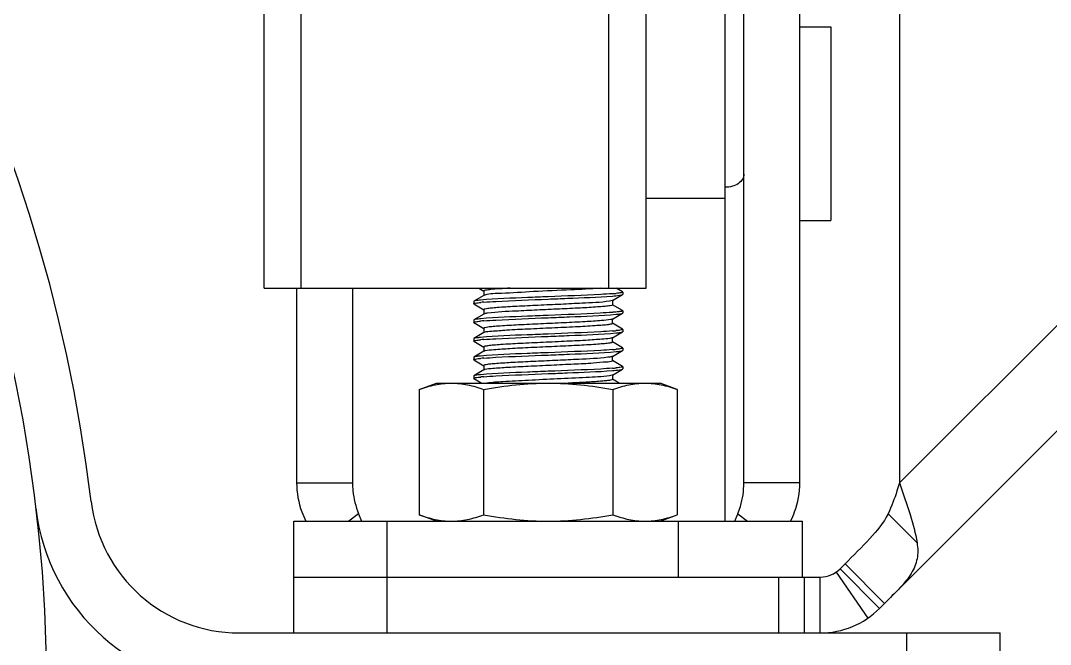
# Model space of a CAD drawing. Extents: x 1725261 to 1937680, y 860327 to 1571294.
# Drawn here: x 1828328 to 1829311, y 1235059 to 1235654 of the extents above; entities that cross this region are included whole.
import ezdxf

# ---------------------------------------------------------------- set-up
doc = ezdxf.new("R2010")
doc.units = 0
doc.header["$LTSCALE"] = 1000
doc.header["$MEASUREMENT"] = 0

msp = doc.modelspace()

# ---------------------------------------------------------------- linework, layer by layer
at = {"linetype": 'Continuous'}
for p, q in [((1828560.5, 1235398.99), (1828560.5, 1238358.6)), ((1828596.09, 1235398.99), (1828596.09, 1238358.6)), ((1828889.71, 1235398.99), (1828889.71, 1238358.6)), ((1828925.3, 1235398.99), (1828925.3, 1238358.6)), ((1829000.92, 1235176.55), (1829000.92, 1236197.1)), ((1829018.72, 1235213.07), (1829018.72, 1235747.36)), ((1829072.1, 1235213.07), (1829072.1, 1235747.36)), ((1829167.42, 1235747.36), (1829167.42, 1235213.02)), ((1829072.1, 1235648.35), (1829101.89, 1235648.35)), ((1829167.42, 1235213.02), (1829595.69, 1235641.29)), ((1829646.02, 1235590.96), (1829148.3, 1235093.24)), ((1828925.3, 1235484.88), (1829000.92, 1235484.88)), ((1829072.1, 1235463.42), (1829101.89, 1235463.42)), ((1828560.5, 1235398.99), (1828925.3, 1235398.99)), ((1828591.64, 1235398.99), (1828591.64, 1235213.07)), ((1828645.02, 1235398.99), (1828645.02, 1235213.07)), ((1828765.52, 1235398.99), (1828770.52, 1235396.1)), ((1828770.32, 1235396.32), (1828770.32, 1235391.87)), ((1828902.88, 1235395.4), (1828896.69, 1235398.99)), ((1828902.88, 1235395.4), (1828903.05, 1235395.21)), ((1828903.05, 1235395.21), (1828903.05, 1235392.98)), ((1828760.86, 1235386.51), (1828760.69, 1235386.31)), ((1828760.69, 1235386.31), (1828760.69, 1235384.09)), ((1828760.86, 1235383.89), (1828760.69, 1235384.09)), ((1828770.52, 1235392.1), (1828760.86, 1235386.51)), ((1828760.86, 1235383.89), (1828770.52, 1235378.3)), ((1828893.23, 1235387.2), (1828902.88, 1235392.79)), ((1828893.42, 1235387.42), (1828893.42, 1235382.97)), ((1828902.88, 1235392.79), (1828903.05, 1235392.98)), ((1828770.52, 1235374.3), (1828760.86, 1235368.71)), ((1828770.32, 1235378.53), (1828770.32, 1235374.08)), ((1828902.88, 1235377.61), (1828893.23, 1235383.2)), ((1828893.23, 1235369.4), (1828902.88, 1235374.99)), ((1828902.88, 1235377.61), (1828903.05, 1235377.41)), ((1828902.88, 1235374.99), (1828903.05, 1235375.19)), ((1828903.05, 1235377.41), (1828903.05, 1235375.19)), ((1828760.86, 1235368.71), (1828760.69, 1235368.52)), ((1828760.69, 1235368.52), (1828760.69, 1235366.29)), ((1828760.86, 1235366.1), (1828760.69, 1235366.29)), ((1828760.86, 1235366.1), (1828770.52, 1235360.51)), ((1828902.88, 1235359.81), (1828893.23, 1235365.4)), ((1828893.42, 1235365.18), (1828893.42, 1235369.63)), ((1828770.52, 1235356.51), (1828760.86, 1235350.92)), ((1828770.32, 1235360.73), (1828770.32, 1235356.28)), ((1828770.74, 1235356.61), (1828770.52, 1235356.51)), ((1828893.23, 1235351.61), (1828902.88, 1235357.2)), ((1828902.88, 1235359.81), (1828903.05, 1235359.62)), ((1828902.88, 1235357.2), (1828903.05, 1235357.39)), ((1828903.05, 1235359.62), (1828903.05, 1235357.39)), ((1828760.86, 1235350.92), (1828760.69, 1235350.72)), ((1828760.69, 1235350.72), (1828760.69, 1235348.5)), ((1828760.86, 1235348.3), (1828760.69, 1235348.5)), ((1828760.86, 1235348.3), (1828770.52, 1235342.71)), ((1828902.88, 1235342.02), (1828893.23, 1235347.61)), ((1828893.42, 1235347.38), (1828893.42, 1235351.83)), ((1828770.52, 1235338.71), (1828760.86, 1235333.12)), ((1828770.32, 1235342.94), (1828770.32, 1235338.49)), ((1828893.23, 1235333.81), (1828902.88, 1235339.4)), ((1828902.88, 1235342.02), (1828903.05, 1235341.82)), ((1828902.88, 1235339.4), (1828903.05, 1235339.6)), ((1828903.05, 1235341.82), (1828903.05, 1235339.6)), ((1828760.86, 1235333.12), (1828760.69, 1235332.93)), ((1828760.69, 1235332.93), (1828760.69, 1235330.7)), ((1828760.86, 1235330.51), (1828760.69, 1235330.7)), ((1828760.86, 1235330.51), (1828770.52, 1235324.92)), ((1828770.32, 1235325.14), (1828770.32, 1235320.69)), ((1828893.23, 1235333.81), (1828892.95, 1235333.69)), ((1828902.88, 1235324.22), (1828893.23, 1235329.82)), ((1828893.42, 1235329.59), (1828893.42, 1235334.04)), ((1828760.86, 1235315.33), (1828760.69, 1235315.13)), ((1828760.69, 1235315.13), (1828760.69, 1235312.91)), ((1828770.52, 1235320.92), (1828760.86, 1235315.33)), ((1828893.23, 1235316.02), (1828902.88, 1235321.61)), ((1828893.42, 1235316.24), (1828893.42, 1235311.79)), ((1828902.88, 1235324.22), (1828903.05, 1235324.03)), ((1828902.88, 1235321.61), (1828903.05, 1235321.8)), ((1828903.05, 1235324.03), (1828903.05, 1235321.8)), ((1828708.58, 1235302.22), (1828725.1, 1235308.24)), ((1828725.1, 1235308.24), (1828938.64, 1235308.24)), ((1828760.86, 1235312.71), (1828760.69, 1235312.91)), ((1828760.86, 1235312.71), (1828768.59, 1235308.24)), ((1828899.76, 1235308.24), (1828893.23, 1235312.02)), ((1828955.16, 1235302.22), (1828938.64, 1235308.24)), ((1828708.58, 1235302.22), (1828708.58, 1235182.56)), ((1828770.23, 1235302.22), (1828770.23, 1235182.56)), ((1828893.52, 1235302.22), (1828893.52, 1235182.56)), ((1828955.16, 1235302.22), (1828955.16, 1235182.56)), ((1828591.64, 1235213.07), (1828645.02, 1235213.07)), ((1829072.1, 1235213.07), (1829018.72, 1235213.07)), ((1828650.7, 1235183.64), (1828641.44, 1235176.6)), ((1828650.7, 1235183.64), (1828653.54, 1235176.55)), ((1828725.1, 1235176.55), (1828708.58, 1235182.56)), ((1828938.64, 1235176.55), (1828955.16, 1235182.56)), ((1829010.2, 1235176.55), (1829013.04, 1235183.64)), ((1829013.04, 1235183.64), (1829022.3, 1235176.6)), ((1829156.42, 1235183.59), (1829184.06, 1235155.95)), ((1828588.96, 1235176.55), (1829074.78, 1235176.55)), ((1828588.96, 1235069.78), (1828588.96, 1235176.55)), ((1828677.94, 1235123.17), (1828677.94, 1235176.55)), ((1828956.44, 1235123.17), (1828956.44, 1235176.55)), ((1829074.78, 1235123.17), (1829074.78, 1235176.55)), ((1829106.79, 1235127.86), (1829137.03, 1235083.87)), ((1829115.3, 1235135.74), (1829110.55, 1235130.99)), ((1829148.3, 1235093.24), (1829110.55, 1235130.99)), ((1829153.05, 1235097.99), (1829115.3, 1235135.74)), ((1828588.96, 1235123.17), (1829091.67, 1235123.17)), ((1828677.94, 1235069.78), (1828677.94, 1235123.17)), ((1829051.99, 1235069.78), (1829051.99, 1235123.17)), ((1829076.74, 1235069.78), (1829076.74, 1235123.17)), ((1829091.67, 1235069.78), (1829091.67, 1235123.17)), ((1828536.82, 1235069.78), (1829263.4, 1235069.78)), ((1829174.42, 1234963.01), (1829174.42, 1235069.78)), ((1829263.4, 1234963.01), (1829263.4, 1235069.78))]:
    msp.add_line(p, q, dxfattribs=at)
msp.add_line((1829101.89, 1235648.35), (1829101.89, 1235463.42))
msp.add_circle((1826901.12, 1235016.4), 1451.62, dxfattribs=at)
for centre, radius, start, end in [((1826901.12, 1235016.4), 1505.01, 6.82415, 173.17585), ((1828878.49, 1235584.48), 191.34, 274.44401, 275.50896), ((1828786.3, 1235182.35), 203.86, 94.45812, 95.31469), ((1828773, 1235385.8), 6.79, 105.09314, 106.14114), ((1828871.93, 1235647.25), 272.18, 274.42341, 274.54966), ((1828786.06, 1235167.42), 200.98, 94.45697, 95.35574), ((1828878.47, 1235549.12), 191.58, 274.44141, 275.50783), ((1828786.03, 1235149.96), 200.64, 94.45612, 95.36224), ((1828878.38, 1235532.32), 192.58, 274.44667, 275.48819), ((1828786.21, 1235130.1), 202.71, 94.45704, 95.331), ((1828773, 1235314.62), 6.79, 105.09314, 106.14114), ((1828878.49, 1235513.3), 191.34, 274.44401, 275.50896), ((1828786.3, 1235111.17), 203.86, 94.45812, 95.31469), ((1828536.82, 1235212.14), 195.74, 186.82415, 270), ((1828536.82, 1235212.14), 142.36, 186.82415, 270), ((1829091.67, 1235149.86), 26.69, 270, 315), ((1829091.67, 1235149.86), 80.08, 270, 315)]:
    msp.add_arc(centre, radius, start, end, dxfattribs=at)
for points, knots in [([(1829018.72, 1235507.83), (1829018.72, 1235506.16), (1829017.64, 1235502.58), (1829013.49, 1235498.48), (1829007.66, 1235495.85), (1829003.22, 1235495.25), (1829000.92, 1235495.25)], [0, 0, 0, 0, 0.209483, 0.444656, 0.71201, 1, 1, 1, 1]), ([(1828795.67, 1235398.99), (1828792.13, 1235398.79), (1828786.09, 1235398.34), (1828777.62, 1235397.94), (1828773.74, 1235396.99), (1828770.33, 1235396.93), (1828770.32, 1235396.32)], [0, 0, 0, 0, 0.415981, 0.731164, 0.928613, 1, 1, 1, 1]), ([(1828881.65, 1235398.99), (1828872.23, 1235398.25), (1828850.99, 1235397.15), (1828819.42, 1235395.94), (1828792.17, 1235393.99), (1828776.37, 1235393.75), (1828771.23, 1235392.36)], [0, 0, 0, 0, 0.256105, 0.576785, 0.855532, 1, 1, 1, 1]), ([(1828893.32, 1235393.71), (1828889.54, 1235393.41), (1828869.07, 1235392.17), (1828848.58, 1235391.42), (1828831.87, 1235390.76)], [0, 0, 0, 0, 0.184436, 1, 1, 1, 1]), ([(1828902.41, 1235394.83), (1828902.13, 1235394.74), (1828900.29, 1235394.35), (1828898.43, 1235394.17), (1828896.86, 1235394.02)], [0, 0, 0, 0, 0.157623, 1, 1, 1, 1]), ([(1828903.05, 1235395.21), (1828903.05, 1235395.13), (1828902.8, 1235394.94), (1828902.58, 1235394.88), (1828902.41, 1235394.83)], [0, 0, 0, 0, 0.324871, 1, 1, 1, 1]), ([(1828760.69, 1235384.09), (1828760.69, 1235384.19), (1828761.03, 1235384.39), (1828761.31, 1235384.46), (1828761.52, 1235384.52)], [0, 0, 0, 0, 0.313847, 1, 1, 1, 1]), ([(1828767.37, 1235387.55), (1828766.54, 1235387.47), (1828764.39, 1235387.17), (1828762.04, 1235387.19), (1828760.86, 1235386.51)], [0, 0, 0, 0, 0.37952, 1, 1, 1, 1]), ([(1828761.52, 1235384.52), (1828761.83, 1235384.6), (1828763.78, 1235384.98), (1828765.77, 1235385.17), (1828767.42, 1235385.33)], [0, 0, 0, 0, 0.163234, 1, 1, 1, 1]), ([(1828831.87, 1235390.76), (1828825.23, 1235390.5), (1828803.73, 1235389.58), (1828782.19, 1235388.94), (1828767.37, 1235387.55)], [0, 0, 0, 0, 0.308576, 1, 1, 1, 1]), ([(1828890.48, 1235386.54), (1828881.79, 1235385.23), (1828866.23, 1235384.71), (1828843.53, 1235383.47), (1828822.74, 1235382.57), (1828803.15, 1235381.62), (1828788.51, 1235380.82), (1828779.43, 1235380.09), (1828774.52, 1235379.67), (1828772.2, 1235379.15), (1828770.32, 1235378.89), (1828770.32, 1235378.53)], [0, 0, 0, 0, 0.218787, 0.386207, 0.566108, 0.736243, 0.875583, 0.928118, 0.966979, 0.991, 1, 1, 1, 1]), ([(1828770.46, 1235385.59), (1828774.23, 1235385.88), (1828794.69, 1235387.12), (1828815.17, 1235387.87), (1828831.87, 1235388.54)], [0, 0, 0, 0, 0.184575, 1, 1, 1, 1]), ([(1828771.11, 1235392.32), (1828770.99, 1235392.29), (1828770.79, 1235392.23), (1828770.6, 1235392.14), (1828770.52, 1235392.1)], [0, 0, 0, 0, 0.572041, 1, 1, 1, 1]), ([(1828831.87, 1235388.54), (1828837.97, 1235388.78), (1828858.42, 1235389.62), (1828878.89, 1235390.35), (1828893.22, 1235391.48)], [0, 0, 0, 0, 0.297863, 1, 1, 1, 1]), ([(1828893.22, 1235387.2), (1828893.1, 1235387.13), (1828892.21, 1235386.8), (1828891.27, 1235386.66), (1828890.48, 1235386.54)], [0, 0, 0, 0, 0.147905, 1, 1, 1, 1]), ([(1828893.22, 1235391.48), (1828895.44, 1235391.65), (1828898.59, 1235392.09), (1828901.99, 1235392.28), (1828902.88, 1235392.79)], [0, 0, 0, 0, 0.683734, 1, 1, 1, 1]), ([(1828774.04, 1235375.07), (1828773.61, 1235375.01), (1828772.43, 1235374.81), (1828771.18, 1235374.69), (1828770.52, 1235374.3)], [0, 0, 0, 0, 0.360643, 1, 1, 1, 1]), ([(1828893.42, 1235382.97), (1828893.42, 1235382.62), (1828891.6, 1235382.36), (1828889.33, 1235381.85), (1828884.56, 1235381.44), (1828875.69, 1235380.71), (1828861.38, 1235379.93), (1828842.14, 1235378.98), (1828821.61, 1235378.08), (1828798.77, 1235376.88), (1828783, 1235376.27), (1828774.04, 1235375.07)], [0, 0, 0, 0, 0.00884, 0.032379, 0.070466, 0.122006, 0.258971, 0.426878, 0.605536, 0.773444, 1, 1, 1, 1]), ([(1828892.92, 1235375.88), (1828889.15, 1235375.59), (1828868.81, 1235374.37), (1828848.44, 1235373.62), (1828831.87, 1235372.97)], [0, 0, 0, 0, 0.18595, 1, 1, 1, 1]), ([(1828831.87, 1235370.74), (1828838.6, 1235371.01), (1828860.27, 1235371.94), (1828881.97, 1235372.55), (1828896.86, 1235374)], [0, 0, 0, 0, 0.310578, 1, 1, 1, 1]), ([(1828900.63, 1235376.67), (1828900.18, 1235376.6), (1828897.82, 1235376.29), (1828895.44, 1235376.08), (1828893.52, 1235375.93)], [0, 0, 0, 0, 0.190828, 1, 1, 1, 1]), ([(1828896.86, 1235374), (1828897.62, 1235374.07), (1828899.61, 1235374.36), (1828901.79, 1235374.36), (1828902.88, 1235374.99)], [0, 0, 0, 0, 0.377935, 1, 1, 1, 1]), ([(1828903.05, 1235377.41), (1828903.05, 1235377.33), (1828902.23, 1235376.74), (1828901.4, 1235376.79), (1828900.63, 1235376.67)], [0, 0, 0, 0, 0.093121, 1, 1, 1, 1]), ([(1828760.69, 1235366.29), (1828760.69, 1235366.38), (1828760.98, 1235366.58), (1828761.23, 1235366.64), (1828761.41, 1235366.69)], [0, 0, 0, 0, 0.318631, 1, 1, 1, 1]), ([(1828767.42, 1235369.76), (1828766.58, 1235369.68), (1828764.42, 1235369.38), (1828762.05, 1235369.4), (1828760.86, 1235368.71)], [0, 0, 0, 0, 0.379704, 1, 1, 1, 1]), ([(1828761.41, 1235366.69), (1828761.72, 1235366.78), (1828763.66, 1235367.18), (1828765.64, 1235367.37), (1828767.3, 1235367.52)], [0, 0, 0, 0, 0.159226, 1, 1, 1, 1]), ([(1828831.87, 1235372.97), (1828825.24, 1235372.7), (1828803.76, 1235371.79), (1828782.23, 1235371.15), (1828767.42, 1235369.76)], [0, 0, 0, 0, 0.308379, 1, 1, 1, 1]), ([(1828891.76, 1235368.97), (1828888.81, 1235368.38), (1828880.58, 1235367.77), (1828865.65, 1235366.76), (1828846.28, 1235365.84), (1828825.03, 1235364.87), (1828804.72, 1235363.9), (1828789.45, 1235363.09), (1828779.92, 1235362.33), (1828774.75, 1235361.91), (1828772.31, 1235361.36), (1828770.32, 1235361.11), (1828770.32, 1235360.73)], [0, 0, 0, 0, 0.074051, 0.202548, 0.368862, 0.551322, 0.726125, 0.870472, 0.925123, 0.96561, 0.990669, 1, 1, 1, 1]), ([(1828770.45, 1235367.79), (1828774.22, 1235368.09), (1828794.68, 1235369.33), (1828815.17, 1235370.08), (1828831.87, 1235370.74)], [0, 0, 0, 0, 0.184524, 1, 1, 1, 1]), ([(1828893.42, 1235365.18), (1828893.42, 1235364.77), (1828891.26, 1235364.54), (1828888.64, 1235363.94), (1828883.07, 1235363.52), (1828872.86, 1235362.73), (1828856.62, 1235361.89), (1828835.29, 1235360.89), (1828813.44, 1235359.84), (1828794.11, 1235359.03), (1828780.32, 1235357.72), (1828772.92, 1235357.48), (1828770.74, 1235356.61)], [0, 0, 0, 0, 0.009911, 0.036684, 0.079861, 0.138026, 0.290611, 0.473012, 0.659513, 0.823824, 0.942824, 1, 1, 1, 1]), ([(1828893.22, 1235369.4), (1828893.05, 1235369.3), (1828892.56, 1235369.14), (1828892.07, 1235369.03), (1828891.76, 1235368.97)], [0, 0, 0, 0, 0.388593, 1, 1, 1, 1]), ([(1828831.87, 1235355.17), (1828825.22, 1235354.91), (1828803.7, 1235353.99), (1828782.13, 1235353.35), (1828767.3, 1235351.95)], [0, 0, 0, 0, 0.308852, 1, 1, 1, 1]), ([(1828893.3, 1235358.12), (1828889.53, 1235357.82), (1828869.07, 1235356.58), (1828848.58, 1235355.83), (1828831.87, 1235355.17)], [0, 0, 0, 0, 0.184477, 1, 1, 1, 1]), ([(1828831.87, 1235352.95), (1828838.59, 1235353.21), (1828860.24, 1235354.14), (1828881.93, 1235354.75), (1828896.8, 1235356.2)], [0, 0, 0, 0, 0.310323, 1, 1, 1, 1]), ([(1828896.8, 1235356.2), (1828897.58, 1235356.27), (1828899.58, 1235356.56), (1828901.78, 1235356.56), (1828902.88, 1235357.2)], [0, 0, 0, 0, 0.378132, 1, 1, 1, 1]), ([(1828902.38, 1235359.23), (1828902.1, 1235359.15), (1828900.27, 1235358.76), (1828898.41, 1235358.58), (1828896.86, 1235358.43)], [0, 0, 0, 0, 0.159145, 1, 1, 1, 1]), ([(1828903.05, 1235359.62), (1828903.05, 1235359.53), (1828902.79, 1235359.34), (1828902.55, 1235359.28), (1828902.38, 1235359.23)], [0, 0, 0, 0, 0.322656, 1, 1, 1, 1]), ([(1828760.69, 1235348.5), (1828760.69, 1235348.6), (1828761.02, 1235348.8), (1828761.29, 1235348.87), (1828761.5, 1235348.92)], [0, 0, 0, 0, 0.315061, 1, 1, 1, 1]), ([(1828767.3, 1235351.95), (1828766.48, 1235351.87), (1828764.36, 1235351.57), (1828762.03, 1235351.59), (1828760.86, 1235350.92)], [0, 0, 0, 0, 0.37931, 1, 1, 1, 1]), ([(1828761.5, 1235348.92), (1828761.8, 1235349), (1828763.72, 1235349.39), (1828765.66, 1235349.57), (1828767.28, 1235349.73)], [0, 0, 0, 0, 0.163145, 1, 1, 1, 1]), ([(1828892.68, 1235351.39), (1828890.21, 1235350.66), (1828882.56, 1235350.21), (1828868.32, 1235349.07), (1828848.98, 1235348.19), (1828827.31, 1235347.18), (1828806.32, 1235346.19), (1828790.4, 1235345.36), (1828780.42, 1235344.58), (1828774.98, 1235344.15), (1828772.42, 1235343.57), (1828770.33, 1235343.33), (1828770.32, 1235342.94)], [0, 0, 0, 0, 0.062951, 0.18524, 0.350271, 0.535399, 0.715185, 0.864922, 0.92187, 0.964113, 0.990297, 1, 1, 1, 1]), ([(1828770.45, 1235350), (1828774.22, 1235350.29), (1828794.68, 1235351.53), (1828815.17, 1235352.28), (1828831.87, 1235352.95)], [0, 0, 0, 0, 0.18453, 1, 1, 1, 1]), ([(1828893.42, 1235347.38), (1828893.42, 1235347), (1828891.38, 1235346.75), (1828888.88, 1235346.19), (1828883.58, 1235345.77), (1828873.82, 1235344.99), (1828858.23, 1235344.17), (1828837.57, 1235343.19), (1828816.1, 1235342.2), (1828796.74, 1235341.3), (1828782.14, 1235340.24), (1828774.2, 1235339.69), (1828771.48, 1235339.04)], [0, 0, 0, 0, 0.00951, 0.035123, 0.076469, 0.132247, 0.279239, 0.456494, 0.640275, 0.805971, 0.931424, 1, 1, 1, 1]), ([(1828893.22, 1235351.61), (1828893.15, 1235351.57), (1828892.97, 1235351.49), (1828892.79, 1235351.43), (1828892.68, 1235351.39)], [0, 0, 0, 0, 0.430479, 1, 1, 1, 1]), ([(1828831.87, 1235337.38), (1828825.22, 1235337.11), (1828803.68, 1235336.19), (1828782.12, 1235335.56), (1828767.28, 1235334.15)], [0, 0, 0, 0, 0.308927, 1, 1, 1, 1]), ([(1828770.46, 1235332.2), (1828774.23, 1235332.5), (1828794.69, 1235333.74), (1828815.17, 1235334.49), (1828831.87, 1235335.15)], [0, 0, 0, 0, 0.184554, 1, 1, 1, 1]), ([(1828771.48, 1235339.04), (1828771.28, 1235338.99), (1828770.96, 1235338.9), (1828770.64, 1235338.78), (1828770.52, 1235338.71)], [0, 0, 0, 0, 0.59312, 1, 1, 1, 1]), ([(1828893.32, 1235340.33), (1828889.55, 1235340.03), (1828869.07, 1235338.79), (1828848.58, 1235338.04), (1828831.87, 1235337.38)], [0, 0, 0, 0, 0.184455, 1, 1, 1, 1]), ([(1828831.87, 1235335.15), (1828838.6, 1235335.42), (1828860.27, 1235336.35), (1828881.98, 1235336.96), (1828896.86, 1235338.41)], [0, 0, 0, 0, 0.310595, 1, 1, 1, 1]), ([(1828902.37, 1235341.43), (1828902.08, 1235341.35), (1828900.24, 1235340.96), (1828898.37, 1235340.78), (1828896.8, 1235340.63)], [0, 0, 0, 0, 0.159397, 1, 1, 1, 1]), ([(1828896.86, 1235338.41), (1828897.62, 1235338.48), (1828899.61, 1235338.77), (1828901.79, 1235338.77), (1828902.88, 1235339.4)], [0, 0, 0, 0, 0.377931, 1, 1, 1, 1]), ([(1828903.05, 1235341.82), (1828903.05, 1235341.74), (1828902.78, 1235341.55), (1828902.54, 1235341.48), (1828902.37, 1235341.43)], [0, 0, 0, 0, 0.322005, 1, 1, 1, 1]), ([(1828760.69, 1235330.7), (1828760.69, 1235330.79), (1828760.99, 1235330.99), (1828761.24, 1235331.06), (1828761.43, 1235331.11)], [0, 0, 0, 0, 0.317967, 1, 1, 1, 1]), ([(1828767.28, 1235334.15), (1828766.46, 1235334.08), (1828764.34, 1235333.78), (1828762.03, 1235333.8), (1828760.86, 1235333.12)], [0, 0, 0, 0, 0.379296, 1, 1, 1, 1]), ([(1828761.43, 1235331.11), (1828761.74, 1235331.19), (1828763.7, 1235331.59), (1828765.7, 1235331.78), (1828767.37, 1235331.94)], [0, 0, 0, 0, 0.159617, 1, 1, 1, 1]), ([(1828888.85, 1235332.94), (1828879.64, 1235331.82), (1828863.68, 1235331.15), (1828840.73, 1235329.97), (1828820.46, 1235329.08), (1828801.59, 1235328.15), (1828787.59, 1235327.37), (1828778.95, 1235326.66), (1828774.31, 1235326.25), (1828772.09, 1235325.75), (1828770.33, 1235325.49), (1828770.32, 1235325.14)], [0, 0, 0, 0, 0.234088, 0.402448, 0.579889, 0.745639, 0.880314, 0.930897, 0.968237, 0.991317, 1, 1, 1, 1]), ([(1828893.23, 1235329.37), (1828891.59, 1235328.39), (1828885, 1235328.44), (1828872.99, 1235326.95), (1828855.23, 1235326.3), (1828834.65, 1235325.25), (1828813.65, 1235324.29), (1828794.99, 1235323.41), (1828781.16, 1235322.35), (1828773.71, 1235321.85), (1828771.23, 1235321.18)], [0, 0, 0, 0, 0.046973, 0.152409, 0.303029, 0.479455, 0.658932, 0.818305, 0.937036, 1, 1, 1, 1]), ([(1828892.95, 1235333.69), (1828892.75, 1235333.61), (1828891.4, 1235333.25), (1828890.01, 1235333.08), (1828888.85, 1235332.94)], [0, 0, 0, 0, 0.158312, 1, 1, 1, 1]), ([(1828893.42, 1235329.59), (1828893.42, 1235329.55), (1828893.37, 1235329.45), (1828893.29, 1235329.4), (1828893.23, 1235329.37)], [0, 0, 0, 0, 0.402304, 1, 1, 1, 1]), ([(1828767.37, 1235316.37), (1828766.54, 1235316.29), (1828764.39, 1235315.99), (1828762.04, 1235316.01), (1828760.86, 1235315.33)], [0, 0, 0, 0, 0.37952, 1, 1, 1, 1]), ([(1828831.87, 1235319.58), (1828825.23, 1235319.32), (1828803.73, 1235318.4), (1828782.19, 1235317.76), (1828767.37, 1235316.37)], [0, 0, 0, 0, 0.308576, 1, 1, 1, 1]), ([(1828770.46, 1235314.41), (1828774.23, 1235314.7), (1828794.69, 1235315.94), (1828815.17, 1235316.69), (1828831.87, 1235317.36)], [0, 0, 0, 0, 0.184575, 1, 1, 1, 1]), ([(1828771.11, 1235321.14), (1828770.99, 1235321.11), (1828770.79, 1235321.05), (1828770.6, 1235320.96), (1828770.52, 1235320.92)], [0, 0, 0, 0, 0.572041, 1, 1, 1, 1]), ([(1828890.48, 1235315.36), (1828883.11, 1235314.25), (1828857.19, 1235313.1), (1828823.17, 1235311.47), (1828791.56, 1235309.78), (1828778.33, 1235308.98), (1828773.34, 1235308.24)], [0, 0, 0, 0, 0.190457, 0.661719, 0.871239, 1, 1, 1, 1]), ([(1828893.32, 1235322.53), (1828889.54, 1235322.23), (1828869.07, 1235320.99), (1828848.58, 1235320.25), (1828831.87, 1235319.58)], [0, 0, 0, 0, 0.184436, 1, 1, 1, 1]), ([(1828831.87, 1235317.36), (1828837.97, 1235317.6), (1828858.42, 1235318.44), (1828878.89, 1235319.17), (1828893.22, 1235320.3)], [0, 0, 0, 0, 0.297863, 1, 1, 1, 1]), ([(1828893.22, 1235316.02), (1828893.1, 1235315.95), (1828892.21, 1235315.62), (1828891.27, 1235315.48), (1828890.48, 1235315.36)], [0, 0, 0, 0, 0.147905, 1, 1, 1, 1]), ([(1828893.22, 1235320.3), (1828895.44, 1235320.47), (1828898.59, 1235320.91), (1828901.99, 1235321.1), (1828902.88, 1235321.61)], [0, 0, 0, 0, 0.683734, 1, 1, 1, 1]), ([(1828902.41, 1235323.65), (1828902.13, 1235323.56), (1828900.29, 1235323.17), (1828898.43, 1235322.99), (1828896.86, 1235322.84)], [0, 0, 0, 0, 0.157623, 1, 1, 1, 1]), ([(1828903.05, 1235324.03), (1828903.05, 1235323.95), (1828902.8, 1235323.76), (1828902.58, 1235323.7), (1828902.41, 1235323.65)], [0, 0, 0, 0, 0.324871, 1, 1, 1, 1]), ([(1828708.58, 1235302.22), (1828713.59, 1235304.04), (1828723.69, 1235307.08), (1828734.22, 1235308.24), (1828739.41, 1235308.24)], [0, 0, 0, 0, 0.506411, 1, 1, 1, 1]), ([(1828739.41, 1235308.24), (1828744.59, 1235308.24), (1828755.12, 1235307.08), (1828765.23, 1235304.04), (1828770.23, 1235302.22)], [0, 0, 0, 0, 0.493589, 1, 1, 1, 1]), ([(1828760.69, 1235312.91), (1828760.69, 1235313.01), (1828761.03, 1235313.21), (1828761.31, 1235313.28), (1828761.52, 1235313.34)], [0, 0, 0, 0, 0.313847, 1, 1, 1, 1]), ([(1828761.52, 1235313.34), (1828761.83, 1235313.42), (1828763.78, 1235313.8), (1828765.77, 1235313.99), (1828767.42, 1235314.15)], [0, 0, 0, 0, 0.163234, 1, 1, 1, 1]), ([(1828893.42, 1235311.79), (1828893.42, 1235311.5), (1828891.97, 1235311.22), (1828890.09, 1235310.8), (1828886.21, 1235310.4), (1828878.88, 1235309.76), (1828866.85, 1235309.04), (1828856.62, 1235308.51), (1828850.9, 1235308.24)], [0, 0, 0, 0, 0.020558, 0.074229, 0.161254, 0.279605, 0.598487, 1, 1, 1, 1]), ([(1828893.52, 1235302.22), (1828898.52, 1235304.04), (1828908.62, 1235307.08), (1828919.15, 1235308.24), (1828924.34, 1235308.24)], [0, 0, 0, 0, 0.506411, 1, 1, 1, 1]), ([(1828924.34, 1235308.24), (1828929.52, 1235308.24), (1828940.05, 1235307.08), (1828950.16, 1235304.04), (1828955.16, 1235302.22)], [0, 0, 0, 0, 0.493589, 1, 1, 1, 1]), ([(1828591.64, 1235213.07), (1828591.64, 1235203.69), (1828593.97, 1235190.98), (1828598.96, 1235179.44), (1828600.38, 1235176.59)], [0, 0, 0, 0, 0.746457, 1, 1, 1, 1]), ([(1828645.02, 1235213.07), (1828645.02, 1235210.53), (1828645.52, 1235200.5), (1828647.97, 1235190.6), (1828650.7, 1235183.64)], [0, 0, 0, 0, 0.253697, 1, 1, 1, 1]), ([(1829013.04, 1235183.64), (1829013.94, 1235185.94), (1829017.21, 1235195.42), (1829018.72, 1235205.51), (1829018.72, 1235213.07)], [0, 0, 0, 0, 0.246008, 1, 1, 1, 1]), ([(1829063.36, 1235176.59), (1829064.78, 1235179.44), (1829069.77, 1235190.98), (1829072.1, 1235203.69), (1829072.1, 1235213.07)], [0, 0, 0, 0, 0.253543, 1, 1, 1, 1]), ([(1829167.42, 1235213.02), (1829166.59, 1235210.48), (1829163.37, 1235200.52), (1829159.81, 1235190.62), (1829156.42, 1235183.59)], [0, 0, 0, 0, 0.255061, 1, 1, 1, 1]), ([(1829167.42, 1235213.02), (1829170.86, 1235202.99), (1829177.3, 1235184.25), (1829182.56, 1235165.05), (1829184.06, 1235155.95)], [0, 0, 0, 0, 0.53484, 1, 1, 1, 1]), ([(1828708.58, 1235182.56), (1828713.59, 1235180.74), (1828723.69, 1235177.71), (1828734.22, 1235176.55), (1828739.41, 1235176.55)], [0, 0, 0, 0, 0.506411, 1, 1, 1, 1]), ([(1828739.41, 1235176.55), (1828744.59, 1235176.55), (1828755.12, 1235177.71), (1828765.23, 1235180.74), (1828770.23, 1235182.56)], [0, 0, 0, 0, 0.493589, 1, 1, 1, 1]), ([(1828893.52, 1235182.56), (1828898.52, 1235180.74), (1828908.62, 1235177.71), (1828919.15, 1235176.55), (1828924.34, 1235176.55)], [0, 0, 0, 0, 0.506411, 1, 1, 1, 1]), ([(1828924.34, 1235176.55), (1828929.52, 1235176.55), (1828940.05, 1235177.71), (1828950.16, 1235180.74), (1828955.16, 1235182.56)], [0, 0, 0, 0, 0.493589, 1, 1, 1, 1]), ([(1829156.42, 1235183.59), (1829152.18, 1235174.83), (1829138.31, 1235158.42), (1829123.32, 1235143.76), (1829115.3, 1235135.74)], [0, 0, 0, 0, 0.46168, 1, 1, 1, 1]), ([(1829184.06, 1235155.95), (1829184.89, 1235150.92), (1829185.2, 1235140.54), (1829178.88, 1235125.44), (1829167.1, 1235111.9), (1829157.97, 1235102.91), (1829153.05, 1235097.99)], [0, 0, 0, 0, 0.222359, 0.440545, 0.696247, 1, 1, 1, 1])]:
    msp.add_open_spline(points, degree=3, knots=knots, dxfattribs=at)
for points in [[(1828770.23, 1235302.22), (1828790.54, 1235305.92), (1828811.23, 1235308.24), (1828831.87, 1235308.24)], [(1828831.87, 1235308.24), (1828852.52, 1235308.24), (1828873.2, 1235305.92), (1828893.52, 1235302.22)], [(1828770.23, 1235182.56), (1828790.54, 1235178.87), (1828811.23, 1235176.55), (1828831.87, 1235176.55)], [(1828831.87, 1235176.55), (1828852.52, 1235176.55), (1828873.2, 1235178.87), (1828893.52, 1235182.56)]]:
    msp.add_open_spline(points, degree=3, dxfattribs=at)

doc.saveas('drawing.dxf')
